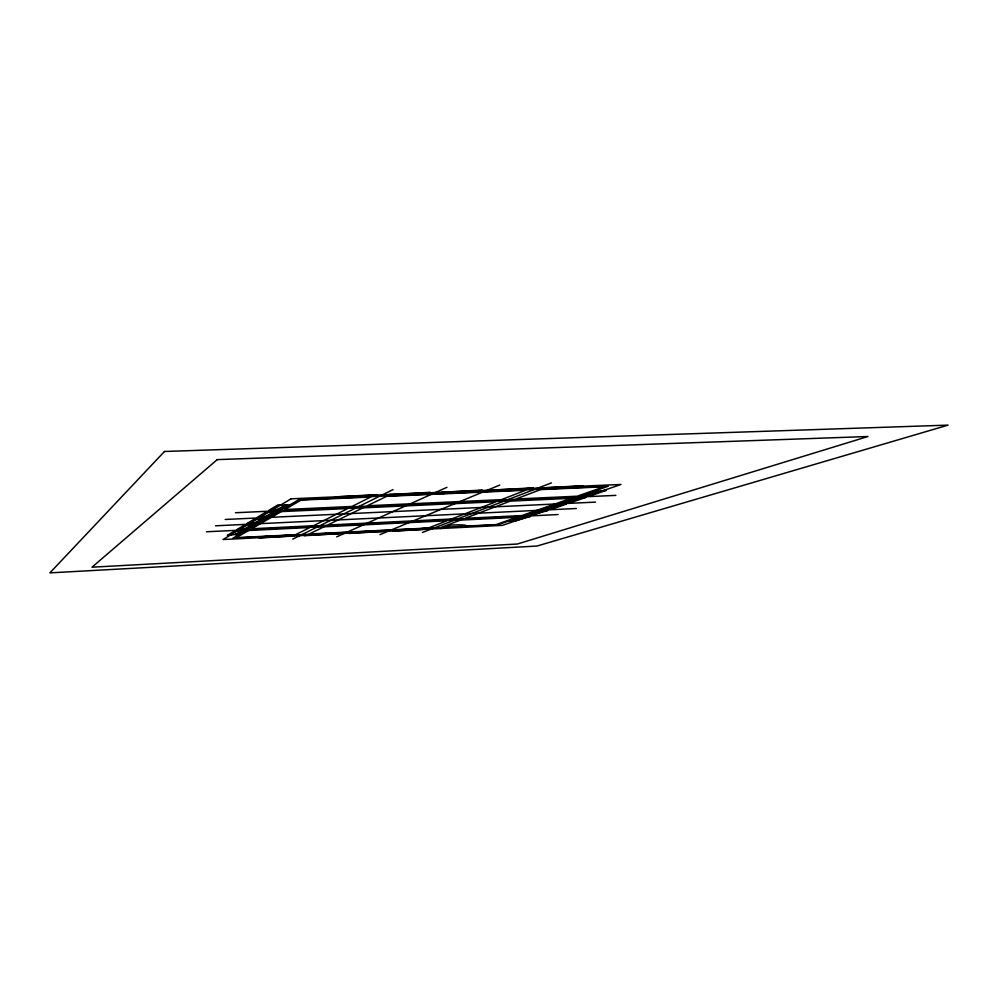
<?xml version="1.0" encoding="UTF-8"?>
<svg xmlns="http://www.w3.org/2000/svg" width="998" height="998" viewBox="0 0 998 998"><rect width="100%" height="100%" fill="white"/><g stroke="black" fill="none" stroke-linecap="round" stroke-linejoin="round"><path stroke-width="1.5" d="M230.501 535.04L235.254 534.541L240.992 531.148L245.321 530.936M240.031 529.339L244.922 528.828L250.997 525.235L255.438 525.023M250.124 523.301L255.164 522.765L261.601 518.96L266.167 518.748M260.827 516.902L266.029 516.34L272.866 512.298L277.569 512.086M272.204 510.103L277.569 509.516L284.854 505.213L289.694 505M236.738 534.229L241.628 531.348M246.469 528.503L251.646 525.447M256.76 522.428L262.249 519.197M267.689 515.991L273.514 512.56M279.303 509.155L285.503 505.487M237.387 534.429L243.15 531.036M247.105 528.715L253.218 525.123M257.409 522.665L263.884 518.848M268.337 516.24L275.223 512.199M279.951 509.417L287.274 505.113M259.754 537.66L259.168 537.984L294.46 535.914M334.879 496.904L377.069 494.646L376.134 495.108M261.127 537.598L265.281 536.512M336.763 498.102L374.524 495.183M339.844 497.653L340.48 497.303M367.264 496.443L367.95 496.106M264.395 536.999L292.663 535.128M368.986 496.692L370.358 495.994M292.788 539.095L393.025 489.619M305.089 535.365L304.44 535.689L339.208 533.643M388.746 494.559L430.175 492.338L429.152 492.812M306.436 535.302L310.765 534.217M390.255 495.757L427.581 492.875M393.349 495.307L394.073 494.958M420.22 494.135L420.969 493.785M309.767 534.703L337.673 532.857M421.83 494.372L423.339 493.686M336.725 536.837L446.942 487.323M349.649 533.119L348.938 533.431L383.182 531.423M441.515 492.264L482.209 490.08L481.098 490.542M350.984 533.044L355.463 531.971M442.663 493.461L479.551 490.617M445.769 493.024L446.555 492.675M472.104 491.864L472.915 491.527M354.365 532.445L381.91 530.637M473.588 492.114L475.235 491.428M379.939 534.629L499.749 485.078M393.462 530.899L392.676 531.223L426.433 529.227M493.212 490.018L533.194 487.872L531.996 488.334M394.771 530.836L399.4 529.751M494.01 491.216L530.487 488.396M497.141 490.779L497.99 490.43M522.94 489.656L523.813 489.307M398.202 530.237L425.398 528.441M524.312 489.893L526.083 489.207M422.441 532.458L551.457 482.882M543.86 487.822L583.144 485.702L581.871 486.163M440.031 528.541L442.601 527.568L232.983 538.147L298.651 499.761L608.256 486.226L497.678 524.798L468.162 526.283L465.505 527.256M544.322 489.02L580.387 486.226M547.478 488.583L548.389 488.234M572.752 487.473L573.7 487.136M574.037 487.723L575.921 487.036M510.689 520.831L520.557 517.401M527.306 515.043L537.722 511.425M544.858 508.943L555.874 505.113M563.421 502.481L575.085 498.426M583.082 495.644L595.444 491.34M512.373 520.532L520.769 517.613M529.065 514.731L537.922 511.65M546.679 508.606L556.048 505.35M565.317 502.131L575.235 498.688M585.053 495.282L595.569 491.627M508.768 520.919L512.598 520.731L522.49 517.301L527.256 516.802M525.347 515.143L529.277 514.943L539.718 511.325L544.609 510.814M542.85 509.03L546.867 508.843L557.907 505.013L562.959 504.489M561.363 502.58L565.479 502.381L577.168 498.326L582.37 497.777M580.973 495.744L585.19 495.544L597.577 491.253L602.967 490.679M235.678 534.292L237.811 534.179M511.413 520.569L513.334 520.482M235.254 534.541L239.508 534.329M230.226 535.202L227.382 535.352L234.542 531.036L237.449 530.886M515.093 521.006L530.35 516.502L527.755 516.627M264.844 536.749L292.189 535.377M310.266 534.466L337.149 533.107M354.914 532.208L381.336 530.874M398.801 529.988L424.774 528.678M441.952 527.817L443.873 527.717M467.501 526.52L464.918 526.869L466.827 526.769M441.316 528.054L450.934 525.048A23.066 2.258 -4.8 0 1 465.255 526.744M249.812 523.488L246.818 523.638L254.852 518.785L257.908 518.648M549.399 509.167L552.056 509.042L566.24 504.165L563.521 504.289M215.531 525.809L576.333 508.506M247.379 524.948L244.398 525.085L236.825 529.664L239.732 529.514M545.145 510.627L547.802 510.502L531.784 515.242M535.739 511.512L539.718 511.325M250.535 525.509L252.756 525.397M536.936 511.7L538.92 511.6M245.371 528.553L247.566 528.453M528.079 514.781L530.038 514.681M244.922 528.828L249.3 528.603M206.411 531.784L558.156 514.544M518.611 517.488L522.49 517.301M240.555 531.41L242.714 531.298M519.808 517.663L521.742 517.563M266.528 516.041L268.849 515.941M564.282 502.181L566.34 502.094M266.029 516.34L270.645 516.128M260.49 517.101L257.409 517.251L265.955 512.099L269.098 511.949M568.012 502.743L570.744 502.605L585.764 497.453L582.982 497.578M225.199 519.471L595.544 502.119M553.84 505.2L557.907 505.013M261.114 519.247L263.397 519.147M555.038 505.4L557.071 505.3M255.638 522.49L257.883 522.378M545.681 508.656L547.69 508.556M255.164 522.765L259.655 522.553M281.012 504.826L277.768 504.976L268.674 510.452L271.843 510.315M603.603 490.455L606.447 490.33L590.529 495.806L587.735 495.931M593.299 491.44L597.577 491.253M284.293 505.549L286.713 505.437M594.496 491.677L596.642 491.577M278.105 509.205L280.488 509.092M583.992 495.332L586.1 495.233M277.569 509.516L282.322 509.304M235.478 512.735L615.878 495.37M572.989 498.526L577.168 498.326M272.342 512.61L274.7 512.498M574.187 498.738L576.283 498.638M337.399 497.752L369.672 496.343M390.966 495.42L422.578 494.035M443.436 493.124L474.412 491.764M494.846 490.879L525.197 489.556M545.232 488.671L574.973 487.373M237.15 531.061L240.992 531.148M247.067 525.135L250.997 525.235M257.584 518.835L261.601 518.96M268.761 512.161L272.866 512.298M512.598 520.731L515.579 520.831M529.277 514.943L532.296 515.068M280.638 505.05L284.854 505.213M546.867 508.843L549.935 508.98M565.479 502.381L568.598 502.543M585.19 495.544L588.346 495.719M291.715 535.614L293.1 535.976M336.613 533.344L337.873 533.705M380.762 531.111L381.872 531.485M336.513 496.842L338.048 497.403M424.162 528.928L425.148 529.289M390.355 494.497L391.678 495.07M443.087 492.201L444.222 492.775M494.746 489.956L495.694 490.529M545.357 487.748L546.143 488.334M164.483 451.483L49.9 572.877L536.924 546.056L948.1 425.123L164.483 451.483M217.227 459.616L92.003 567.201L517.351 544.022L867.948 436.513L217.227 459.616M291.079 498.813L223.003 539.519L502.393 525.385L620.968 484.467L291.079 498.813M248.689 530.499L236.314 537.685L295.583 534.691L309.954 527.493L248.689 530.499M281.286 511.6L251.696 528.765L313.447 525.746L347.753 508.556L281.286 511.6M301.147 500.073L284.879 509.516L351.92 506.46L370.745 497.029L301.147 500.073M312.736 526.096L310.64 527.144L321.194 526.944L326.87 525.41L312.736 526.096M351.084 506.884L348.576 508.132L359.929 507.994L366.403 506.186L351.084 506.884M323.988 526.807L309.168 534.017L428.392 528.004L447.067 520.756L323.988 526.807M362.973 507.857L327.594 525.048L451.595 518.997L496.006 501.757L362.973 507.857M386.663 496.33L367.264 505.761L501.383 499.661L525.647 490.243L386.663 496.33M450.684 519.347L447.965 520.407L457.72 520.232L464.07 518.698L450.684 519.347M500.297 500.085L497.066 501.345L507.495 501.233L514.743 499.424L500.297 500.085M460.377 520.108L441.303 527.356L496.093 524.599L516.852 517.326L460.377 520.108M510.365 501.096L465.006 518.349L521.879 515.567L571.18 498.314L510.365 501.096M540.629 489.581L515.854 499.012L577.143 496.218L604.039 486.812L540.629 489.581"/></g></svg>
